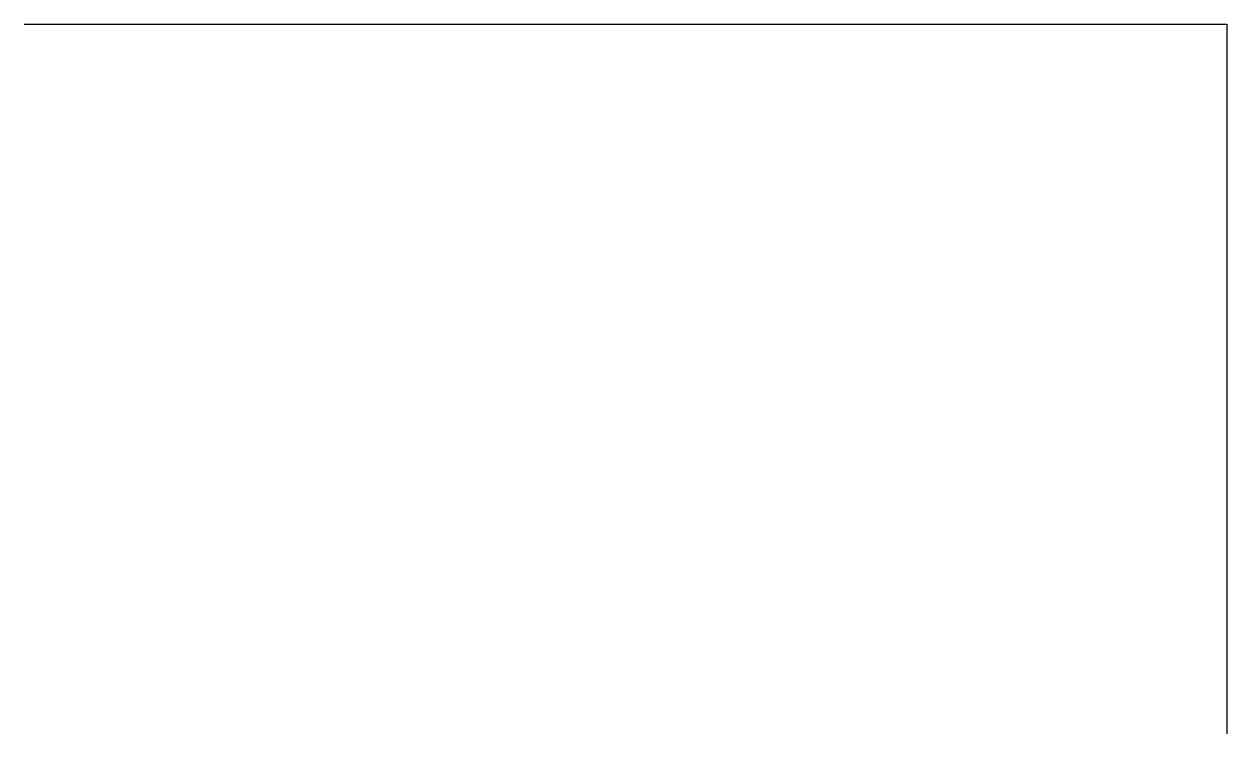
# Model space of a CAD drawing. Header units: millimetres. Extents: x 2334 to 4521, y 855 to 2146.
import ezdxf

# ---------------------------------------------------------------- set-up
doc = ezdxf.new("R2010")
doc.units = ezdxf.units.MM

msp = doc.modelspace()

# ---------------------------------------------------------------- linework, layer by layer
msp.add_lwpolyline([(2333.6, 2146), (4521.3, 2146), (4521.3, 855)])

doc.saveas('drawing.dxf')
